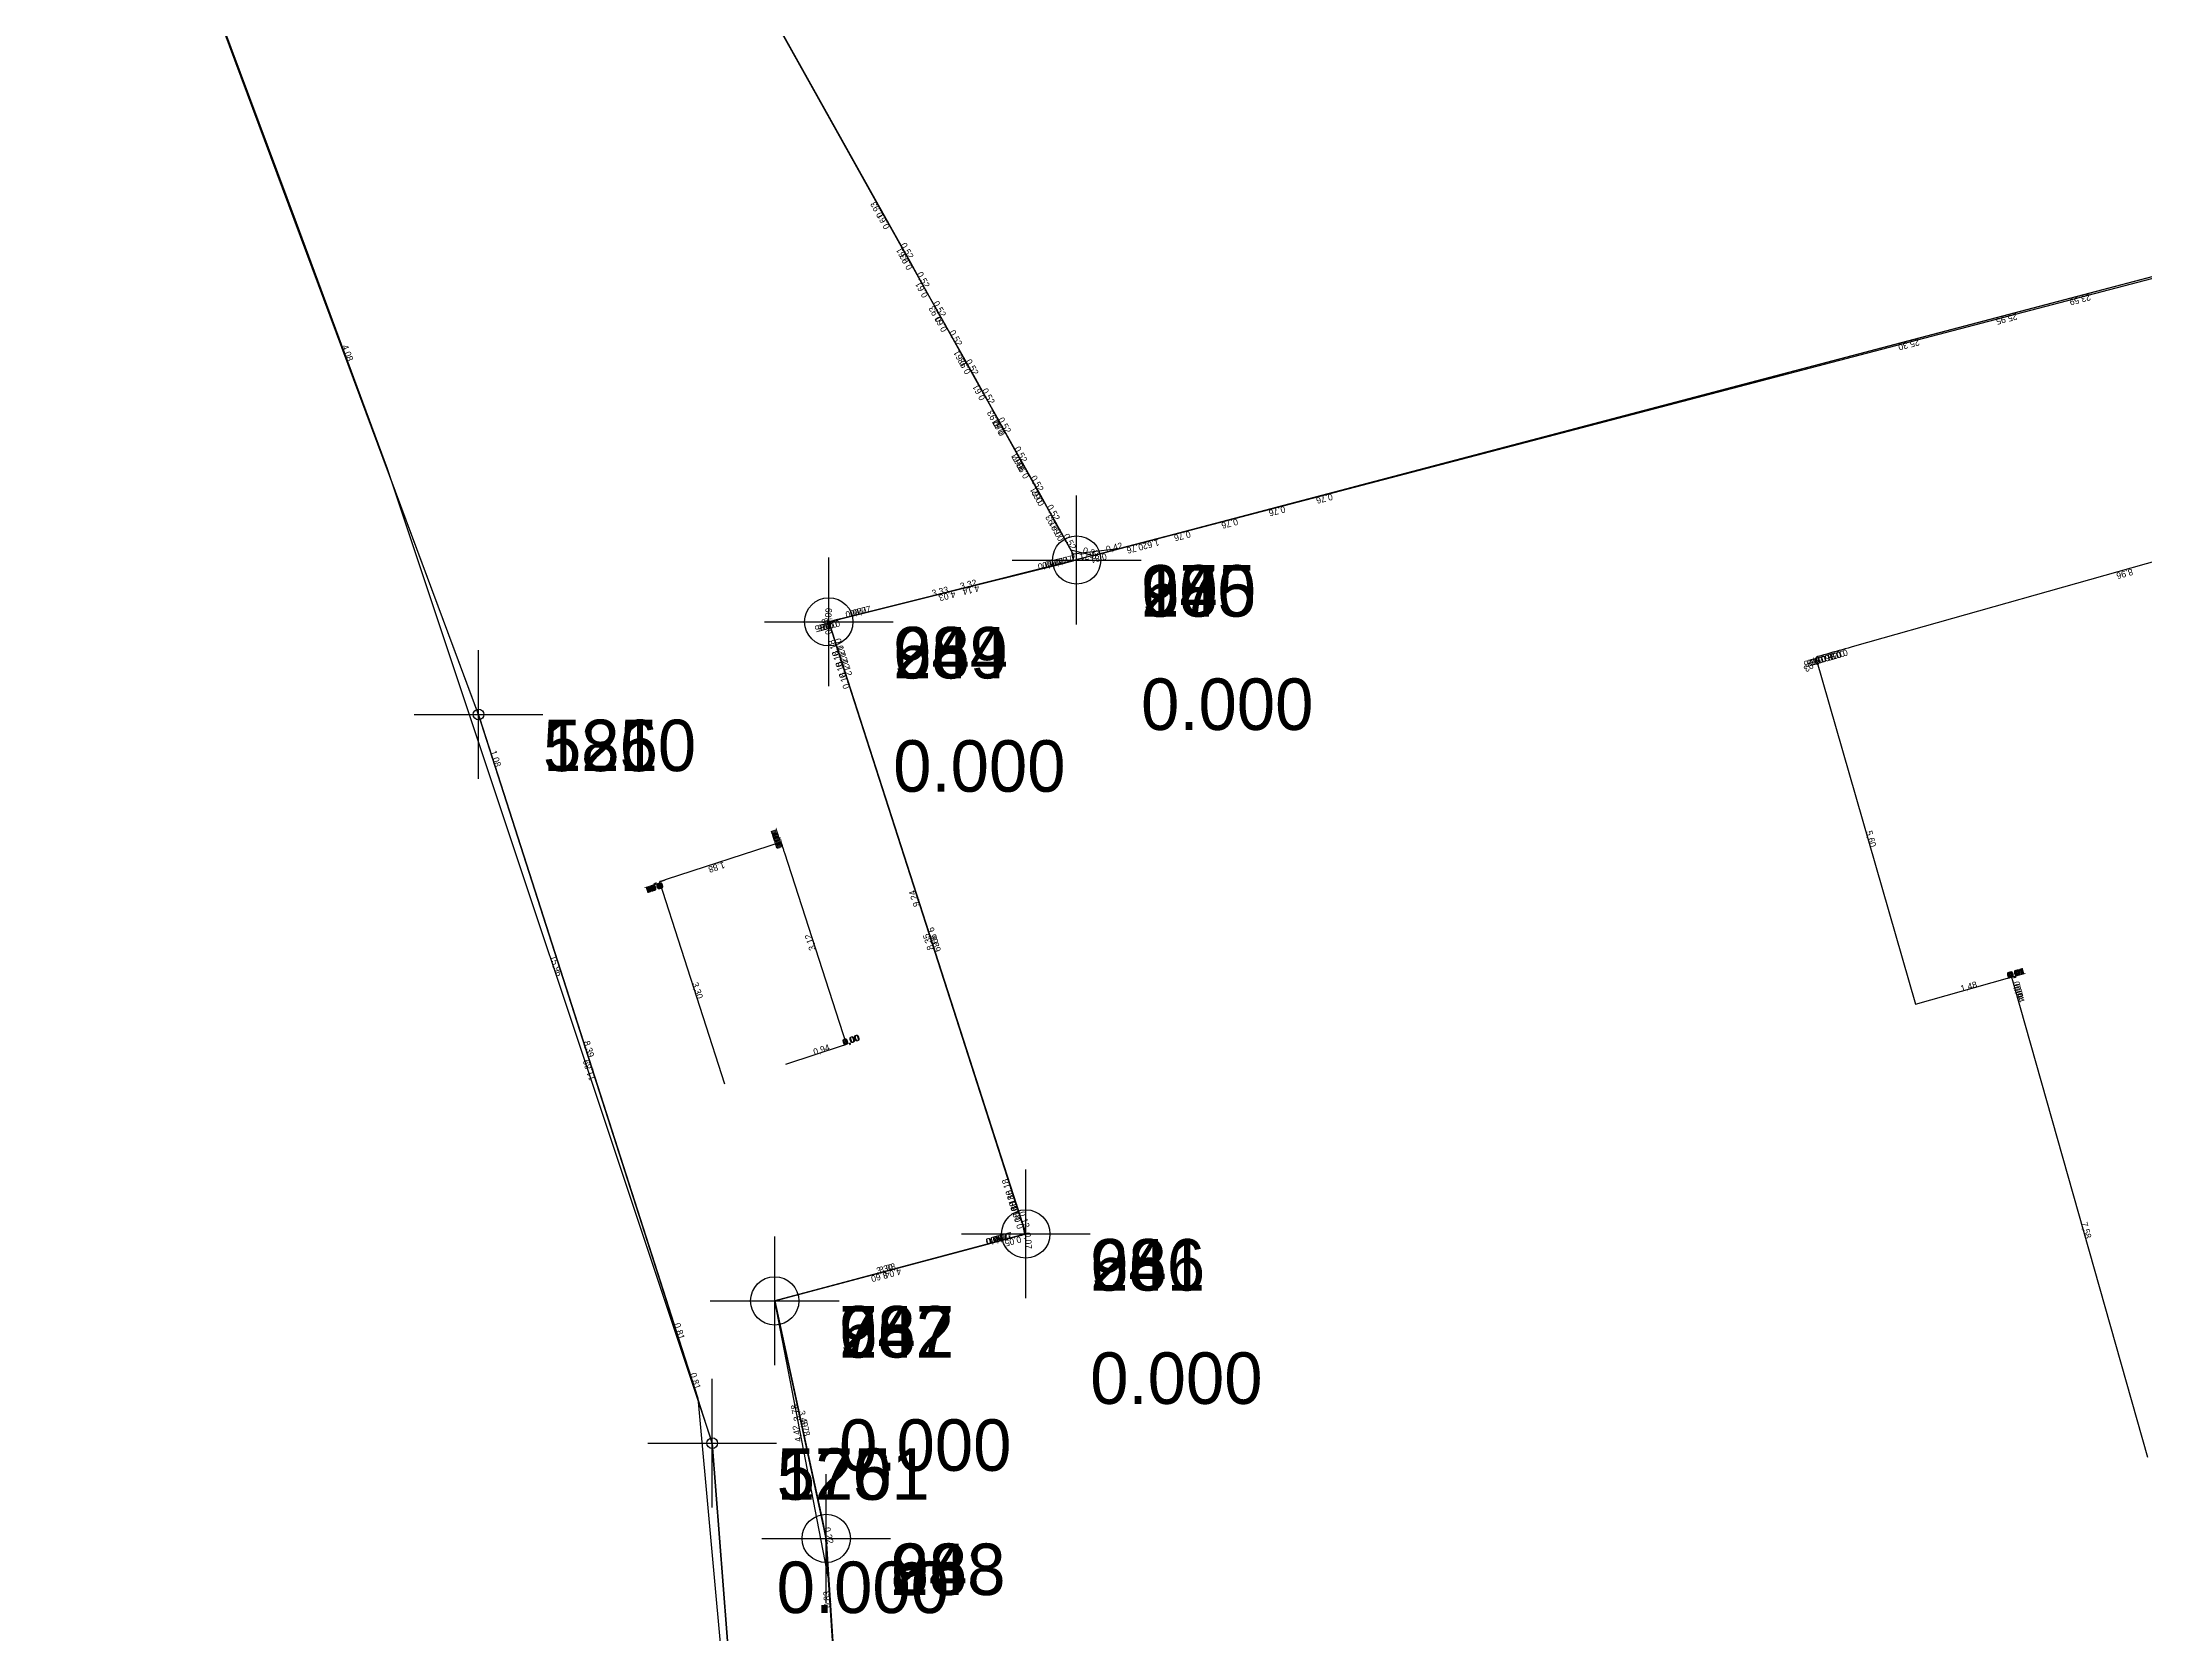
# Model space of a CAD drawing. Header units: metres. Extents: x 581016 to 32581287, y 5319908 to 5321142.
# Drawn here: x 581097.51 to 581130.19, y 5320215.81 to 5320240.56 of the extents above; entities that cross this region are included whole.
import ezdxf
from ezdxf.enums import TextEntityAlignment as Align

# ---------------------------------------------------------------- set-up
doc = ezdxf.new("R2010")
doc.units = ezdxf.units.M
doc.header["$PDMODE"] = 2
doc.header["$PDSIZE"] = 1
for name, color, linetype in [('EdgeLengths', 7, 'Continuous'), ('Flurstuecksgrenzedxf', 7, 'Continuous'), ('Gebaeudeumrissliniedxf', 7, 'Continuous'), ('Grenzpunktdxf', 7, 'Continuous'), ('Grenzpunktunabgemarktdxf', 7, 'Continuous'), ('PointHeights', 7, 'Continuous'), ('PointNames', 7, 'Continuous'), ('UmringIndustrieUGewerbefldxf', 7, 'Continuous'), ('UmringPStrassenverkehrdxf', 7, 'Continuous'), ('UmringPWohnbauFldxf', 7, 'Continuous'), ('UmringSonstBauwOUeberdachdxf', 7, 'Continuous'), ('UmringspolygonWegdxf', 7, 'Continuous')]:
    doc.layers.add(name, color=color, linetype=linetype)

msp = doc.modelspace()

# ---------------------------------------------------------------- linework, layer by layer
at = {"layer": 'Flurstuecksgrenzedxf', "color": 178}
for points in [[(581036.26, 5320414.23), (581047.576, 5320381.901), (581048.707, 5320378.668), (581055.985, 5320359.867), (581057.734, 5320355.211), (581101.456, 5320237.753), (581102.873, 5320233.931), (581107.92, 5320218.79), (581108.76, 5320207.81), (581109.391, 5320204.219), (581109.454, 5320203.86), (581119.465, 5320169.647)], [(581036.26, 5320414.23), (581047.576, 5320381.901), (581048.707, 5320378.668), (581055.985, 5320359.867), (581057.734, 5320355.211), (581101.456, 5320237.753), (581102.873, 5320233.931), (581107.92, 5320218.79), (581108.76, 5320207.81), (581109.391, 5320204.219), (581109.454, 5320203.86), (581119.465, 5320169.647)], [(581119.943, 5320168.031), (581109.47, 5320203.77), (581108.76, 5320207.81), (581107.92, 5320218.79), (581104.29, 5320230.11), (581056.381, 5320358.839), (581055.855, 5320360.202), (581049.25, 5320377.19), (581048.622, 5320378.911), (581037.137, 5320411.725)], [(581119.943, 5320168.031), (581109.47, 5320203.77), (581108.76, 5320207.81), (581107.92, 5320218.79), (581104.29, 5320230.11), (581056.381, 5320358.839), (581055.855, 5320360.202), (581049.25, 5320377.19), (581048.622, 5320378.911), (581037.137, 5320411.725)], [(581097.835, 5320260.682), (581110.713, 5320237.64), (581110.966, 5320237.188), (581111.218, 5320236.736), (581111.471, 5320236.284), (581111.723, 5320235.832), (581111.976, 5320235.38), (581112.228, 5320234.929), (581112.481, 5320234.477), (581112.733, 5320234.025), (581112.986, 5320233.573), (581113.238, 5320233.121), (581113.491, 5320232.669), (581113.845, 5320232.58), (581114.255, 5320232.688), (581253.524, 5320269.152)], [(581097.835, 5320260.682), (581110.713, 5320237.64), (581110.966, 5320237.188), (581111.218, 5320236.736), (581111.471, 5320236.284), (581111.723, 5320235.832), (581111.976, 5320235.38), (581112.228, 5320234.929), (581112.481, 5320234.477), (581112.733, 5320234.025), (581112.986, 5320233.573), (581113.238, 5320233.121), (581113.491, 5320232.669), (581113.845, 5320232.58), (581114.255, 5320232.688), (581253.524, 5320269.152)], [(581110.28, 5320208.17), (581109.69, 5320217.31), (581108.89, 5320221), (581112.079, 5320221.85), (581112.149, 5320221.869), (581112.218, 5320221.887), (581112.287, 5320221.906), (581112.357, 5320221.924), (581112.426, 5320221.943), (581112.495, 5320221.961), (581112.565, 5320221.98), (581112.634, 5320221.998), (581112.703, 5320222.017), (581112.773, 5320222.035), (581112.749, 5320222.167), (581112.695, 5320222.336), (581112.64, 5320222.505), (581110.084, 5320230.451), (581110.029, 5320230.62), (581109.975, 5320230.789), (581109.92, 5320230.958), (581109.866, 5320231.127), (581109.812, 5320231.296), (581109.757, 5320231.465), (581109.764, 5320231.559), (581109.833, 5320231.576), (581109.901, 5320231.593), (581109.97, 5320231.61), (581110.038, 5320231.627), (581110.106, 5320231.644), (581110.175, 5320231.661), (581113.392, 5320232.463), (581113.46, 5320232.48), (581113.529, 5320232.497), (581113.506, 5320232.643), (581113.209, 5320233.174), (581112.912, 5320233.706), (581112.615, 5320234.238), (581112.317, 5320234.769), (581112.02, 5320235.301), (581111.723, 5320235.832), (581111.426, 5320236.364), (581111.129, 5320236.895), (581110.832, 5320237.427), (581110.535, 5320237.958), (581099.841, 5320257.094)], [(581110.28, 5320208.17), (581109.69, 5320217.31), (581108.89, 5320221), (581112.079, 5320221.85), (581112.149, 5320221.869), (581112.218, 5320221.887), (581112.287, 5320221.906), (581112.357, 5320221.924), (581112.426, 5320221.943), (581112.495, 5320221.961), (581112.565, 5320221.98), (581112.634, 5320221.998), (581112.703, 5320222.017), (581112.773, 5320222.035), (581112.749, 5320222.167), (581112.695, 5320222.336), (581112.64, 5320222.505), (581110.084, 5320230.451), (581110.029, 5320230.62), (581109.975, 5320230.789), (581109.92, 5320230.958), (581109.866, 5320231.127), (581109.812, 5320231.296), (581109.757, 5320231.465), (581109.764, 5320231.559), (581109.833, 5320231.576), (581109.901, 5320231.593), (581109.97, 5320231.61), (581110.038, 5320231.627), (581110.106, 5320231.644), (581110.175, 5320231.661), (581113.392, 5320232.463), (581113.46, 5320232.48), (581113.529, 5320232.497), (581113.506, 5320232.643), (581113.209, 5320233.174), (581112.912, 5320233.706), (581112.615, 5320234.238), (581112.317, 5320234.769), (581112.02, 5320235.301), (581111.723, 5320235.832), (581111.426, 5320236.364), (581111.129, 5320236.895), (581110.832, 5320237.427), (581110.535, 5320237.958), (581099.841, 5320257.094)], [(581138.887, 5320239.177), (581114.424, 5320232.732), (581113.64, 5320232.526), (581109.73, 5320231.55), (581112.79, 5320222.04), (581108.89, 5320221), (581109.69, 5320217.31), (581110.27, 5320208.332), (581110.287, 5320208.128), (581110.91, 5320204.39), (581113.92, 5320194.14), (581125.62, 5320209.451), (581125.708, 5320209.566), (581125.796, 5320209.681), (581125.883, 5320209.797), (581125.971, 5320209.912), (581126.059, 5320210.027), (581126.183, 5320210.102), (581126.337, 5320210.143), (581126.491, 5320210.184), (581126.645, 5320210.225), (581126.799, 5320210.266), (581147.411, 5320215.735)], [(581138.887, 5320239.177), (581114.424, 5320232.732), (581113.64, 5320232.526), (581109.73, 5320231.55), (581112.79, 5320222.04), (581108.89, 5320221), (581109.69, 5320217.31), (581110.27, 5320208.332), (581110.287, 5320208.128), (581110.91, 5320204.39), (581113.92, 5320194.14), (581125.62, 5320209.451), (581125.708, 5320209.566), (581125.796, 5320209.681), (581125.883, 5320209.797), (581125.971, 5320209.912), (581126.059, 5320210.027), (581126.183, 5320210.102), (581126.337, 5320210.143), (581126.491, 5320210.184), (581126.645, 5320210.225), (581126.799, 5320210.266), (581147.411, 5320215.735)]]:
    msp.add_lwpolyline(points, dxfattribs=at)
at = {"layer": 'Gebaeudeumrissliniedxf', "color": 178}
msp.add_lwpolyline([(581134.281, 5320233.607), (581125.659, 5320231.169), (581125.611, 5320231.156), (581125.564, 5320231.142), (581125.517, 5320231.129), (581125.469, 5320231.116), (581125.422, 5320231.102), (581125.374, 5320231.089), (581125.327, 5320231.076), (581125.28, 5320231.062), (581125.232, 5320231.049), (581125.185, 5320231.035), (581125.138, 5320231.022), (581125.09, 5320231.009), (581125.063, 5320230.99), (581126.61, 5320225.61), (581128.038, 5320226.012), (581128.045, 5320226.015), (581128.052, 5320226.017), (581128.06, 5320226.019), (581128.067, 5320226.021), (581128.074, 5320226.023), (581128.081, 5320226.025), (581128.089, 5320226.027), (581128.096, 5320226.029), (581128.105, 5320226.013), (581128.115, 5320225.977), (581128.125, 5320225.94), (581128.136, 5320225.904), (581128.146, 5320225.868), (581130.21, 5320218.57)], dxfattribs=at)
msp.add_lwpolyline([(581134.281, 5320233.607), (581125.659, 5320231.169), (581125.611, 5320231.156), (581125.564, 5320231.142), (581125.517, 5320231.129), (581125.469, 5320231.116), (581125.422, 5320231.102), (581125.374, 5320231.089), (581125.327, 5320231.076), (581125.28, 5320231.062), (581125.232, 5320231.049), (581125.185, 5320231.035), (581125.138, 5320231.022), (581125.09, 5320231.009), (581125.063, 5320230.99), (581126.61, 5320225.61), (581128.038, 5320226.012), (581128.045, 5320226.015), (581128.052, 5320226.017), (581128.06, 5320226.019), (581128.067, 5320226.021), (581128.074, 5320226.023), (581128.081, 5320226.025), (581128.089, 5320226.027), (581128.096, 5320226.029), (581128.105, 5320226.013), (581128.115, 5320225.977), (581128.125, 5320225.94), (581128.136, 5320225.904), (581128.146, 5320225.868), (581130.21, 5320218.57)], dxfattribs=at)
at = {"layer": 'Grenzpunktdxf', "color": 178}
for centre in [(581113.58, 5320232.51), (581113.58, 5320232.51), (581113.58, 5320232.51), (581113.58, 5320232.51), (581109.73, 5320231.55), (581109.73, 5320231.55), (581109.73, 5320231.55), (581109.73, 5320231.55), (581112.79, 5320222.04), (581112.79, 5320222.04), (581112.79, 5320222.04), (581112.79, 5320222.04), (581108.89, 5320221), (581108.89, 5320221), (581108.89, 5320221), (581108.89, 5320221), (581109.69, 5320217.31), (581109.69, 5320217.31), (581109.69, 5320217.31), (581109.69, 5320217.31)]:
    msp.add_circle(centre, 0.375, dxfattribs=at)
at = {"layer": 'Grenzpunktdxf', "linetype": 'Continuous'}
for p in [(581113.58, 5320232.51), (581113.58, 5320232.51), (581113.58, 5320232.51), (581113.58, 5320232.51), (581109.73, 5320231.55), (581109.73, 5320231.55), (581109.73, 5320231.55), (581109.73, 5320231.55), (581112.79, 5320222.04), (581112.79, 5320222.04), (581112.79, 5320222.04), (581112.79, 5320222.04), (581108.89, 5320221), (581108.89, 5320221), (581108.89, 5320221), (581108.89, 5320221), (581109.69, 5320217.31), (581109.69, 5320217.31), (581109.69, 5320217.31), (581109.69, 5320217.31)]:
    msp.add_point(p, dxfattribs=at)
at = {"layer": 'Grenzpunktunabgemarktdxf', "color": 178}
for centre in [(581104.29, 5320230.11), (581104.29, 5320230.11), (581107.92, 5320218.79), (581107.92, 5320218.79)]:
    msp.add_circle(centre, 0.0833, dxfattribs=at)
at = {"layer": 'Grenzpunktunabgemarktdxf', "linetype": 'Continuous'}
for p in [(581104.29, 5320230.11), (581104.29, 5320230.11), (581104.29, 5320230.11), (581104.29, 5320230.11), (581107.92, 5320218.79), (581107.92, 5320218.79), (581107.92, 5320218.79), (581107.92, 5320218.79)]:
    msp.add_point(p, dxfattribs=at)
at = {"layer": 'UmringIndustrieUGewerbefldxf', "color": 178}
msp.add_lwpolyline([(581140.72, 5320239.66), (581117.91, 5320233.651), (581117.175, 5320233.457), (581116.439, 5320233.263), (581115.703, 5320233.069), (581114.967, 5320232.875), (581114.231, 5320232.682), (581113.528, 5320232.603), (581113.075, 5320233.414), (581112.622, 5320234.224), (581112.169, 5320235.035), (581111.716, 5320235.846), (581111.263, 5320236.656), (581110.81, 5320237.467), (581110.357, 5320238.277), (581100.843, 5320255.3)], dxfattribs=at)
msp.add_lwpolyline([(581140.72, 5320239.66), (581117.91, 5320233.651), (581117.175, 5320233.457), (581116.439, 5320233.263), (581115.703, 5320233.069), (581114.967, 5320232.875), (581114.231, 5320232.682), (581113.528, 5320232.603), (581113.075, 5320233.414), (581112.622, 5320234.224), (581112.169, 5320235.035), (581111.716, 5320235.846), (581111.263, 5320236.656), (581110.81, 5320237.467), (581110.357, 5320238.277), (581100.843, 5320255.3)], dxfattribs=at)
at = {"layer": 'UmringPStrassenverkehrdxf', "color": 178}
msp.add_lwpolyline([(581119.943, 5320168.031), (581109.47, 5320203.77), (581108.76, 5320207.81), (581107.92, 5320218.79), (581104.29, 5320230.11), (581056.381, 5320358.839), (581055.855, 5320360.202), (581049.25, 5320377.19), (581048.622, 5320378.911), (581037.137, 5320411.725)], dxfattribs=at)
msp.add_lwpolyline([(581119.943, 5320168.031), (581109.47, 5320203.77), (581108.76, 5320207.81), (581107.92, 5320218.79), (581104.29, 5320230.11), (581056.381, 5320358.839), (581055.855, 5320360.202), (581049.25, 5320377.19), (581048.622, 5320378.911), (581037.137, 5320411.725)], dxfattribs=at)
at = {"layer": 'UmringPWohnbauFldxf', "color": 178}
msp.add_lwpolyline([(581140.72, 5320239.66), (581115.631, 5320233.05), (581114.062, 5320232.637), (581110.045, 5320231.629), (581110, 5320231.617), (581109.956, 5320231.606), (581109.911, 5320231.595), (581109.867, 5320231.584), (581109.822, 5320231.573), (581109.778, 5320231.562), (581109.733, 5320231.551), (581109.763, 5320231.449), (581109.798, 5320231.339), (581109.833, 5320231.229), (581109.869, 5320231.119), (581109.904, 5320231.009), (581109.939, 5320230.899), (581112.662, 5320222.437), (581112.698, 5320222.327), (581112.733, 5320222.218), (581112.768, 5320222.108), (581112.773, 5320222.035), (581112.728, 5320222.023), (581112.683, 5320222.011), (581112.637, 5320221.999), (581112.592, 5320221.987), (581112.547, 5320221.975), (581112.502, 5320221.963), (581112.457, 5320221.951), (581112.412, 5320221.939), (581112.367, 5320221.927), (581108.89, 5320221), (581109.63, 5320217.589), (581109.676, 5320217.376), (581110.28, 5320208.17)], dxfattribs=at)
msp.add_lwpolyline([(581140.72, 5320239.66), (581115.631, 5320233.05), (581114.062, 5320232.637), (581110.045, 5320231.629), (581110, 5320231.617), (581109.956, 5320231.606), (581109.911, 5320231.595), (581109.867, 5320231.584), (581109.822, 5320231.573), (581109.778, 5320231.562), (581109.733, 5320231.551), (581109.763, 5320231.449), (581109.798, 5320231.339), (581109.833, 5320231.229), (581109.869, 5320231.119), (581109.904, 5320231.009), (581109.939, 5320230.899), (581112.662, 5320222.437), (581112.698, 5320222.327), (581112.733, 5320222.218), (581112.768, 5320222.108), (581112.773, 5320222.035), (581112.728, 5320222.023), (581112.683, 5320222.011), (581112.637, 5320221.999), (581112.592, 5320221.987), (581112.547, 5320221.975), (581112.502, 5320221.963), (581112.457, 5320221.951), (581112.412, 5320221.939), (581112.367, 5320221.927), (581108.89, 5320221), (581109.63, 5320217.589), (581109.676, 5320217.376), (581110.28, 5320208.17)], dxfattribs=at)
at = {"layer": 'UmringSonstBauwOUeberdachdxf', "color": 178}
msp.add_lwpolyline([(581109.061, 5320224.68), (581109.956, 5320224.972), (581109.96, 5320224.974), (581109.964, 5320224.975), (581109.968, 5320224.976), (581109.972, 5320224.977), (581109.976, 5320224.979), (581109.98, 5320224.98), (581109.984, 5320224.981), (581109.987, 5320224.983), (581109.991, 5320224.984), (581109.995, 5320224.985), (581109.999, 5320224.987), (581110.003, 5320224.988), (581110.007, 5320224.989), (581109.047, 5320227.955), (581109.043, 5320227.968), (581109.038, 5320227.981), (581109.034, 5320227.994), (581109.03, 5320228.007), (581109.026, 5320228.02), (581109.021, 5320228.033), (581109.017, 5320228.047), (581109.013, 5320228.06), (581109.009, 5320228.073), (581109.004, 5320228.086), (581109, 5320228.099), (581108.996, 5320228.112), (581108.992, 5320228.125), (581107.203, 5320227.544), (581107.195, 5320227.541), (581107.187, 5320227.539), (581107.179, 5320227.536), (581107.171, 5320227.533), (581107.164, 5320227.531), (581107.156, 5320227.528), (581107.148, 5320227.526), (581107.14, 5320227.523), (581107.132, 5320227.52), (581107.124, 5320227.518), (581107.116, 5320227.515), (581107.108, 5320227.513), (581107.1, 5320227.51), (581108.11, 5320224.37)], dxfattribs=at)
msp.add_lwpolyline([(581109.061, 5320224.68), (581109.956, 5320224.972), (581109.96, 5320224.974), (581109.964, 5320224.975), (581109.968, 5320224.976), (581109.972, 5320224.977), (581109.976, 5320224.979), (581109.98, 5320224.98), (581109.984, 5320224.981), (581109.987, 5320224.983), (581109.991, 5320224.984), (581109.995, 5320224.985), (581109.999, 5320224.987), (581110.003, 5320224.988), (581110.007, 5320224.989), (581109.047, 5320227.955), (581109.043, 5320227.968), (581109.038, 5320227.981), (581109.034, 5320227.994), (581109.03, 5320228.007), (581109.026, 5320228.02), (581109.021, 5320228.033), (581109.017, 5320228.047), (581109.013, 5320228.06), (581109.009, 5320228.073), (581109.004, 5320228.086), (581109, 5320228.099), (581108.996, 5320228.112), (581108.992, 5320228.125), (581107.203, 5320227.544), (581107.195, 5320227.541), (581107.187, 5320227.539), (581107.179, 5320227.536), (581107.171, 5320227.533), (581107.164, 5320227.531), (581107.156, 5320227.528), (581107.148, 5320227.526), (581107.14, 5320227.523), (581107.132, 5320227.52), (581107.124, 5320227.518), (581107.116, 5320227.515), (581107.108, 5320227.513), (581107.1, 5320227.51), (581108.11, 5320224.37)], dxfattribs=at)
at = {"layer": 'UmringspolygonWegdxf', "color": 178}
for points in [[(581037.301, 5320411.256), (581048.99, 5320377.86), (581056.31, 5320359.03), (581104.306, 5320230.06), (581104.637, 5320229.028), (581107.2, 5320221.035), (581107.448, 5320220.262), (581107.696, 5320219.488), (581108.76, 5320207.81), (581109.47, 5320203.77), (581119.93, 5320168.06)], [(581037.301, 5320411.256), (581048.99, 5320377.86), (581056.31, 5320359.03), (581104.306, 5320230.06), (581104.637, 5320229.028), (581107.2, 5320221.035), (581107.448, 5320220.262), (581107.696, 5320219.488), (581108.76, 5320207.81), (581109.47, 5320203.77), (581119.93, 5320168.06)], [(581110.216, 5320209.165), (581109.786, 5320215.827), (581109.732, 5320216.66), (581108.89, 5320221), (581112.159, 5320221.872), (581112.23, 5320221.891), (581112.301, 5320221.91), (581112.372, 5320221.929), (581112.443, 5320221.948), (581112.514, 5320221.967), (581112.585, 5320221.985), (581112.657, 5320222.004), (581112.728, 5320222.023), (581112.783, 5320222.061), (581112.727, 5320222.234), (581112.672, 5320222.408), (581112.616, 5320222.581), (581112.56, 5320222.754), (581109.73, 5320231.55), (581112.957, 5320232.355), (581113.027, 5320232.372), (581113.097, 5320232.39), (581113.168, 5320232.407), (581113.238, 5320232.425), (581113.308, 5320232.442), (581113.378, 5320232.46), (581113.448, 5320232.477), (581113.518, 5320232.495), (581113.543, 5320232.576), (581113.238, 5320233.121), (581112.934, 5320233.666), (581112.629, 5320234.211), (581112.325, 5320234.756), (581096.87, 5320262.41)], [(581110.216, 5320209.165), (581109.786, 5320215.827), (581109.732, 5320216.66), (581108.89, 5320221), (581112.159, 5320221.872), (581112.23, 5320221.891), (581112.301, 5320221.91), (581112.372, 5320221.929), (581112.443, 5320221.948), (581112.514, 5320221.967), (581112.585, 5320221.985), (581112.657, 5320222.004), (581112.728, 5320222.023), (581112.783, 5320222.061), (581112.727, 5320222.234), (581112.672, 5320222.408), (581112.616, 5320222.581), (581112.56, 5320222.754), (581109.73, 5320231.55), (581112.957, 5320232.355), (581113.027, 5320232.372), (581113.097, 5320232.39), (581113.168, 5320232.407), (581113.238, 5320232.425), (581113.308, 5320232.442), (581113.378, 5320232.46), (581113.448, 5320232.477), (581113.518, 5320232.495), (581113.543, 5320232.576), (581113.238, 5320233.121), (581112.934, 5320233.666), (581112.629, 5320234.211), (581112.325, 5320234.756), (581096.87, 5320262.41)]]:
    msp.add_lwpolyline(points, dxfattribs=at)

# ---------------------------------------------------------------- texts
at = {"layer": 'EdgeLengths', "linetype": 'Continuous'}
for s, rotation, p in [('0,93', 119.1992, (581110.583, 5320237.862)), ('0,93', 119.1992, (581110.583, 5320237.862)), ('0,61', 119.1992, (581110.684, 5320237.683)), ('0,61', 119.1992, (581110.684, 5320237.683)), ('0,52', -60.8008, (581110.84, 5320237.404)), ('0,52', -60.8008, (581110.84, 5320237.404)), ('0,61', 119.1992, (581110.981, 5320237.151)), ('0,61', 119.1992, (581110.981, 5320237.151)), ('0,93', 119.1992, (581111.036, 5320237.051)), ('0,93', 119.1992, (581111.036, 5320237.051)), ('0,61', 119.1992, (581111.278, 5320236.62)), ('0,61', 119.1992, (581111.278, 5320236.62)), ('0,52', -60.8008, (581111.092, 5320236.952)), ('0,52', -60.8008, (581111.092, 5320236.952)), ('0,93', 119.1992, (581111.489, 5320236.241)), ('0,93', 119.1992, (581111.489, 5320236.241)), ('0,52', -60.8008, (581111.345, 5320236.5)), ('0,52', -60.8008, (581111.345, 5320236.5)), ('23,59', -165.2409, (581129.315, 5320236.645)), ('23,59', -165.2409, (581129.315, 5320236.645)), ('0,61', 119.1992, (581111.575, 5320236.088)), ('0,61', 119.1992, (581111.575, 5320236.088)), ('0,52', -60.8008, (581111.597, 5320236.048)), ('0,52', -60.8008, (581111.597, 5320236.048)), ('25,95', -165.2409, (581128.175, 5320236.345)), ('25,95', -165.2409, (581128.175, 5320236.345)), ('4,08', -69.656, (581102.165, 5320235.832)), ('4,08', -69.656, (581102.165, 5320235.832)), ('0,61', 119.1992, (581111.872, 5320235.556)), ('0,61', 119.1992, (581111.872, 5320235.556)), ('25,30', -165.2409, (581126.655, 5320235.945)), ('25,30', -165.2409, (581126.655, 5320235.945)), ('0,93', 119.1992, (581111.942, 5320235.43)), ('0,93', 119.1992, (581111.942, 5320235.43)), ('0,52', -60.8008, (581111.85, 5320235.596)), ('0,52', -60.8008, (581111.85, 5320235.596)), ('0,61', 119.1992, (581112.169, 5320235.025)), ('0,61', 119.1992, (581112.169, 5320235.025)), ('0,52', -60.8008, (581112.102, 5320235.144)), ('0,52', -60.8008, (581112.102, 5320235.144)), ('0,93', 119.1992, (581112.395, 5320234.62)), ('0,93', 119.1992, (581112.395, 5320234.62)), ('0,61', 119.1992, (581112.466, 5320234.493)), ('0,61', 119.1992, (581112.466, 5320234.493)), ('0,62', 119.1992, (581112.477, 5320234.473)), ('0,62', 119.1992, (581112.477, 5320234.473)), ('0,52', -60.8008, (581112.355, 5320234.693)), ('0,52', -60.8008, (581112.355, 5320234.693)), ('0,61', 119.1992, (581112.763, 5320233.962)), ('0,61', 119.1992, (581112.763, 5320233.962)), ('0,62', 119.1992, (581112.782, 5320233.929)), ('0,62', 119.1992, (581112.782, 5320233.929)), ('0,52', -60.8008, (581112.607, 5320234.241)), ('0,52', -60.8008, (581112.607, 5320234.241)), ('0,93', 119.1992, (581112.848, 5320233.809)), ('0,93', 119.1992, (581112.848, 5320233.809)), ('0,52', -60.8008, (581112.86, 5320233.789)), ('0,52', -60.8008, (581112.86, 5320233.789)), ('0,61', 119.1992, (581113.06, 5320233.43)), ('0,61', 119.1992, (581113.06, 5320233.43)), ('0,62', 119.1992, (581113.086, 5320233.384)), ('0,62', 119.1992, (581113.086, 5320233.384)), ('0,76', -165.2409, (581117.542, 5320233.544)), ('0,76', -165.2409, (581117.542, 5320233.544)), ('0,93', 119.1992, (581113.302, 5320232.998)), ('0,93', 119.1992, (581113.302, 5320232.998)), ('0,52', -60.8008, (581113.112, 5320233.337)), ('0,52', -60.8008, (581113.112, 5320233.337)), ('0,76', -165.2409, (581116.071, 5320233.156)), ('0,76', -165.2409, (581116.071, 5320233.156)), ('0,76', -165.2409, (581116.807, 5320233.35)), ('0,76', -165.2409, (581116.807, 5320233.35)), ('0,61', 119.1992, (581113.357, 5320232.899)), ('0,61', 119.1992, (581113.357, 5320232.899)), ('0,62', 119.1992, (581113.391, 5320232.839)), ('0,62', 119.1992, (581113.391, 5320232.839)), ('0,52', -60.8008, (581113.365, 5320232.885)), ('0,52', -60.8008, (581113.365, 5320232.885)), ('1,62', -165.2409, (581114.847, 5320232.834)), ('1,62', -165.2409, (581114.847, 5320232.834)), ('0,76', -165.2409, (581115.335, 5320232.962)), ('0,76', -165.2409, (581115.335, 5320232.962)), ('0,07', 14.0012, (581112.992, 5320232.353)), ('0,07', 14.0012, (581112.992, 5320232.353)), ('0,07', 14.0012, (581113.062, 5320232.371)), ('0,07', 14.0012, (581113.062, 5320232.371)), ('0,07', 14.0012, (581113.133, 5320232.388)), ('0,07', 14.0012, (581113.133, 5320232.388)), ('0,07', 14.0012, (581113.203, 5320232.406)), ('0,07', 14.0012, (581113.203, 5320232.406)), ('0,07', 14.0012, (581113.273, 5320232.423)), ('0,07', 14.0012, (581113.273, 5320232.423)), ('0,07', 14.0012, (581113.343, 5320232.441)), ('0,07', 14.0012, (581113.343, 5320232.441)), ('0,15', 98.9457, (581113.517, 5320232.56)), ('0,15', 98.9457, (581113.517, 5320232.56)), ('0,07', 14.0012, (581113.413, 5320232.458)), ('0,07', 14.0012, (581113.413, 5320232.458)), ('0,07', 14.0012, (581113.426, 5320232.462)), ('0,07', 14.0012, (581113.426, 5320232.462)), ('0,09', 73.3487, (581113.531, 5320232.526)), ('0,09', 73.3487, (581113.531, 5320232.526)), ('0,07', 14.0012, (581113.483, 5320232.476)), ('0,07', 14.0012, (581113.483, 5320232.476)), ('0,07', 14.0012, (581113.494, 5320232.479)), ('0,07', 14.0012, (581113.494, 5320232.479)), ('0,71', -173.6254, (581113.88, 5320232.632)), ('0,71', -173.6254, (581113.88, 5320232.632)), ('0,37', -14.1781, (581113.668, 5320232.615)), ('0,37', -14.1781, (581113.668, 5320232.615)), ('0,81', -165.2409, (581114.032, 5320232.619)), ('0,81', -165.2409, (581114.032, 5320232.619)), ('0,42', 14.7591, (581114.05, 5320232.624)), ('0,42', 14.7591, (581114.05, 5320232.624)), ('0,76', -165.2409, (581114.599, 5320232.769)), ('0,76', -165.2409, (581114.599, 5320232.769)), ('3,32', 14.0012, (581111.783, 5320232.052)), ('3,32', 14.0012, (581111.783, 5320232.052)), ('8,96', -164.2109, (581129.97, 5320232.378)), ('8,96', -164.2109, (581129.97, 5320232.378)), ('3,33', 14.0012, (581111.344, 5320231.942)), ('3,33', 14.0012, (581111.344, 5320231.942)), ('4,03', -165.987, (581111.685, 5320232.028)), ('4,03', -165.987, (581111.685, 5320232.028)), ('4,14', -165.9075, (581112.054, 5320232.123)), ('4,14', -165.9075, (581112.054, 5320232.123)), ('0,05', -165.9988, (581109.756, 5320231.546)), ('0,05', -165.9988, (581109.756, 5320231.546)), ('0,05', -165.9988, (581109.8, 5320231.557)), ('0,05', -165.9988, (581109.8, 5320231.557)), ('0,05', -165.9988, (581109.845, 5320231.569)), ('0,05', -165.9988, (581109.845, 5320231.569)), ('0,18', 107.8364, (581109.784, 5320231.371)), ('0,18', 107.8364, (581109.784, 5320231.371)), ('0,05', -165.9988, (581109.889, 5320231.58)), ('0,05', -165.9988, (581109.889, 5320231.58)), ('0,09', 85.685, (581109.761, 5320231.502)), ('0,09', 85.685, (581109.761, 5320231.502)), ('0,05', -165.9988, (581109.934, 5320231.591)), ('0,05', -165.9988, (581109.934, 5320231.591)), ('0,05', -165.9988, (581109.978, 5320231.602)), ('0,05', -165.9988, (581109.978, 5320231.602)), ('0,05', -165.9988, (581110.023, 5320231.613)), ('0,05', -165.9988, (581110.023, 5320231.613)), ('0,07', 14.0012, (581109.798, 5320231.557)), ('0,07', 14.0012, (581109.798, 5320231.557)), ('0,07', 14.0012, (581109.867, 5320231.574)), ('0,07', 14.0012, (581109.867, 5320231.574)), ('0,07', 14.0012, (581109.935, 5320231.591)), ('0,07', 14.0012, (581109.935, 5320231.591)), ('0,07', 14.0012, (581110.004, 5320231.608)), ('0,07', 14.0012, (581110.004, 5320231.608)), ('0,07', 14.0012, (581110.072, 5320231.625)), ('0,07', 14.0012, (581110.072, 5320231.625)), ('0,07', 14.0012, (581110.141, 5320231.642)), ('0,07', 14.0012, (581110.141, 5320231.642)), ('0,18', 107.8364, (581109.839, 5320231.202)), ('0,18', 107.8364, (581109.839, 5320231.202)), ('0,18', 107.8364, (581109.893, 5320231.033)), ('0,18', 107.8364, (581109.893, 5320231.033)), ('0,11', -74.0592, (581109.748, 5320231.49)), ('0,11', -74.0592, (581109.748, 5320231.49)), ('0,12', -72.1636, (581109.78, 5320231.384)), ('0,12', -72.1636, (581109.78, 5320231.384)), ('0,12', -72.1636, (581109.816, 5320231.274)), ('0,12', -72.1636, (581109.816, 5320231.274)), ('0,12', -72.1636, (581109.851, 5320231.164)), ('0,12', -72.1636, (581109.851, 5320231.164)), ('0,18', 107.8364, (581109.948, 5320230.864)), ('0,18', 107.8364, (581109.948, 5320230.864)), ('0,18', 107.8364, (581110.002, 5320230.695)), ('0,18', 107.8364, (581110.002, 5320230.695)), ('0,12', -72.1636, (581109.886, 5320231.054)), ('0,12', -72.1636, (581109.886, 5320231.054)), ('0,12', -72.1636, (581109.922, 5320230.944)), ('0,12', -72.1636, (581109.922, 5320230.944)), ('0,03', -146.5336, (581125.076, 5320230.989)), ('0,03', -146.5336, (581125.076, 5320230.989)), ('0,05', -164.2109, (581125.114, 5320231.005)), ('0,05', -164.2109, (581125.114, 5320231.005)), ('0,05', -164.2109, (581125.161, 5320231.019)), ('0,05', -164.2109, (581125.161, 5320231.019)), ('0,05', -164.2109, (581125.209, 5320231.032)), ('0,05', -164.2109, (581125.209, 5320231.032)), ('0,05', -164.2109, (581125.256, 5320231.045)), ('0,05', -164.2109, (581125.256, 5320231.045)), ('0,05', -164.2109, (581125.303, 5320231.059)), ('0,05', -164.2109, (581125.303, 5320231.059)), ('0,05', -164.2109, (581125.351, 5320231.072)), ('0,05', -164.2109, (581125.351, 5320231.072)), ('0,05', -164.2109, (581125.398, 5320231.086)), ('0,05', -164.2109, (581125.398, 5320231.086)), ('0,05', -164.2109, (581125.445, 5320231.099)), ('0,05', -164.2109, (581125.445, 5320231.099)), ('0,05', -164.2109, (581125.493, 5320231.112)), ('0,05', -164.2109, (581125.493, 5320231.112)), ('0,05', -164.2109, (581125.54, 5320231.126)), ('0,05', -164.2109, (581125.54, 5320231.126)), ('0,05', -164.2109, (581125.588, 5320231.139)), ('0,05', -164.2109, (581125.588, 5320231.139)), ('0,05', -164.2109, (581125.635, 5320231.153)), ('0,05', -164.2109, (581125.635, 5320231.153)), ('0,18', 107.8364, (581110.056, 5320230.526)), ('0,18', 107.8364, (581110.056, 5320230.526)), ('1,08', -72.2204, (581104.471, 5320229.534)), ('1,08', -72.2204, (581104.471, 5320229.534)), ('0,01', 107.9959, (581108.994, 5320228.109)), ('0,01', 107.9959, (581108.994, 5320228.109)), ('0,01', 107.9959, (581108.998, 5320228.096)), ('0,01', 107.9959, (581108.998, 5320228.096)), ('0,01', 107.9959, (581109.002, 5320228.082)), ('0,01', 107.9959, (581109.002, 5320228.082)), ('0,01', 107.9959, (581109.006, 5320228.069)), ('0,01', 107.9959, (581109.006, 5320228.069)), ('0,01', 107.9959, (581109.011, 5320228.056)), ('0,01', 107.9959, (581109.011, 5320228.056)), ('0,01', 107.9959, (581109.015, 5320228.043)), ('0,01', 107.9959, (581109.015, 5320228.043)), ('0,01', 107.9959, (581109.019, 5320228.03)), ('0,01', 107.9959, (581109.019, 5320228.03)), ('0,01', 107.9959, (581109.023, 5320228.017)), ('0,01', 107.9959, (581109.023, 5320228.017)), ('0,01', 107.9959, (581109.028, 5320228.004)), ('0,01', 107.9959, (581109.028, 5320228.004)), ('5,60', -73.9564, (581125.836, 5320228.29)), ('5,60', -73.9564, (581125.836, 5320228.29)), ('0,01', 107.9959, (581109.032, 5320227.991)), ('0,01', 107.9959, (581109.032, 5320227.991)), ('0,01', 107.9959, (581109.036, 5320227.978)), ('0,01', 107.9959, (581109.036, 5320227.978)), ('0,01', 107.9959, (581109.041, 5320227.964)), ('0,01', 107.9959, (581109.041, 5320227.964)), ('0,01', 107.9959, (581109.045, 5320227.951)), ('0,01', 107.9959, (581109.045, 5320227.951)), ('1,88', -161.9935, (581108.097, 5320227.824)), ('1,88', -161.9935, (581108.097, 5320227.824)), ('0,01', -161.8383, (581107.104, 5320227.501)), ('0,01', -161.8383, (581107.104, 5320227.501)), ('0,01', -161.8383, (581107.112, 5320227.504)), ('0,01', -161.8383, (581107.112, 5320227.504)), ('0,01', -161.8383, (581107.12, 5320227.507)), ('0,01', -161.8383, (581107.12, 5320227.507)), ('0,01', -161.8383, (581107.128, 5320227.509)), ('0,01', -161.8383, (581107.128, 5320227.509)), ('0,01', -161.8383, (581107.136, 5320227.512)), ('0,01', -161.8383, (581107.136, 5320227.512)), ('0,01', -161.8383, (581107.144, 5320227.514)), ('0,01', -161.8383, (581107.144, 5320227.514)), ('0,01', -161.8383, (581107.152, 5320227.517)), ('0,01', -161.8383, (581107.152, 5320227.517)), ('0,01', -161.8383, (581107.16, 5320227.52)), ('0,01', -161.8383, (581107.16, 5320227.52)), ('0,01', -161.8383, (581107.167, 5320227.522)), ('0,01', -161.8383, (581107.167, 5320227.522)), ('0,01', -161.8383, (581107.175, 5320227.525)), ('0,01', -161.8383, (581107.175, 5320227.525)), ('0,01', -161.8383, (581107.183, 5320227.527)), ('0,01', -161.8383, (581107.183, 5320227.527)), ('0,01', -161.8383, (581107.191, 5320227.53)), ('0,01', -161.8383, (581107.191, 5320227.53)), ('0,01', -161.8383, (581107.199, 5320227.532)), ('0,01', -161.8383, (581107.199, 5320227.532)), ('9,24', 107.8364, (581111.145, 5320227.142)), ('9,24', 107.8364, (581111.145, 5320227.142)), ('3,12', 107.9435, (581109.527, 5320226.462)), ('3,12', 107.9435, (581109.527, 5320226.462)), ('8,35', 107.8364, (581111.362, 5320226.468)), ('8,35', 107.8364, (581111.362, 5320226.468)), ('9,99', -72.1636, (581111.26, 5320226.785)), ('9,99', -72.1636, (581111.26, 5320226.785)), ('8,89', -72.1636, (581111.301, 5320226.658)), ('8,89', -72.1636, (581111.301, 5320226.658)), ('15,96', -71.5658, (581105.397, 5320226.351)), ('15,96', -71.5658, (581105.397, 5320226.351)), ('1,48', 15.742, (581127.324, 5320225.801)), ('1,48', 15.742, (581127.324, 5320225.801)), ('0,01', 15.742, (581128.041, 5320226.003)), ('0,01', 15.742, (581128.041, 5320226.003)), ('0,01', 15.742, (581128.049, 5320226.006)), ('0,01', 15.742, (581128.049, 5320226.006)), ('0,01', 15.742, (581128.056, 5320226.008)), ('0,01', 15.742, (581128.056, 5320226.008)), ('0,01', 15.742, (581128.063, 5320226.01)), ('0,01', 15.742, (581128.063, 5320226.01)), ('0,01', 15.742, (581128.071, 5320226.012)), ('0,01', 15.742, (581128.071, 5320226.012)), ('0,01', 15.742, (581128.078, 5320226.014)), ('0,01', 15.742, (581128.078, 5320226.014)), ('0,01', 15.742, (581128.085, 5320226.016)), ('0,01', 15.742, (581128.085, 5320226.016)), ('0,01', 15.742, (581128.092, 5320226.018)), ('0,01', 15.742, (581128.092, 5320226.018)), ('0,02', -60.7346, (581128.1, 5320226.011)), ('0,02', -60.7346, (581128.1, 5320226.011)), ('0,04', -74.2069, (581128.11, 5320225.985)), ('0,04', -74.2069, (581128.11, 5320225.985)), ('0,04', -74.2069, (581128.12, 5320225.949)), ('0,04', -74.2069, (581128.12, 5320225.949)), ('3,30', -72.1772, (581107.605, 5320225.93)), ('3,30', -72.1772, (581107.605, 5320225.93)), ('0,04', -74.2069, (581128.13, 5320225.912)), ('0,04', -74.2069, (581128.13, 5320225.912)), ('0,04', -74.2069, (581128.141, 5320225.876)), ('0,04', -74.2069, (581128.141, 5320225.876)), ('8,39', -72.2204, (581105.918, 5320225.022)), ('8,39', -72.2204, (581105.918, 5320225.022)), ('0,94', 18.0901, (581109.508, 5320224.816)), ('0,94', 18.0901, (581109.508, 5320224.816)), ('0,00', 18.0901, (581109.958, 5320224.963)), ('0,00', 18.0901, (581109.958, 5320224.963)), ('0,00', 18.0901, (581109.962, 5320224.964)), ('0,00', 18.0901, (581109.962, 5320224.964)), ('0,00', 18.0901, (581109.966, 5320224.966)), ('0,00', 18.0901, (581109.966, 5320224.966)), ('0,00', 18.0901, (581109.97, 5320224.967)), ('0,00', 18.0901, (581109.97, 5320224.967)), ('0,00', 18.0901, (581109.974, 5320224.968)), ('0,00', 18.0901, (581109.974, 5320224.968)), ('0,00', 18.0901, (581109.978, 5320224.969)), ('0,00', 18.0901, (581109.978, 5320224.969)), ('0,00', 18.0901, (581109.982, 5320224.971)), ('0,00', 18.0901, (581109.982, 5320224.971)), ('0,00', 18.0901, (581109.986, 5320224.972)), ('0,00', 18.0901, (581109.986, 5320224.972)), ('0,00', 18.0901, (581109.989, 5320224.973)), ('0,00', 18.0901, (581109.989, 5320224.973)), ('0,00', 18.0901, (581109.993, 5320224.975)), ('0,00', 18.0901, (581109.993, 5320224.975)), ('0,00', 18.0901, (581109.997, 5320224.976)), ('0,00', 18.0901, (581109.997, 5320224.976)), ('0,00', 18.0901, (581110.001, 5320224.977)), ('0,00', 18.0901, (581110.001, 5320224.977)), ('0,00', 18.0901, (581110.005, 5320224.978)), ('0,00', 18.0901, (581110.005, 5320224.978)), ('11,89', 107.7796, (581106.105, 5320224.44)), ('11,89', 107.7796, (581106.105, 5320224.44)), ('11,89', 107.7796, (581106.105, 5320224.44)), ('11,89', 107.7796, (581106.105, 5320224.44)), ('0,18', 107.8364, (581112.588, 5320222.658)), ('0,18', 107.8364, (581112.588, 5320222.658)), ('0,18', 107.8364, (581112.644, 5320222.484)), ('0,18', 107.8364, (581112.644, 5320222.484)), ('0,18', 107.8364, (581112.668, 5320222.41)), ('0,18', 107.8364, (581112.668, 5320222.41)), ('0,18', 107.8364, (581112.7, 5320222.311)), ('0,18', 107.8364, (581112.7, 5320222.311)), ('0,18', 107.8364, (581112.722, 5320222.241)), ('0,18', 107.8364, (581112.722, 5320222.241)), ('0,18', 107.8364, (581112.755, 5320222.138)), ('0,18', 107.8364, (581112.755, 5320222.138)), ('0,12', -72.1636, (581112.68, 5320222.372)), ('0,12', -72.1636, (581112.68, 5320222.372)), ('0,07', 14.9314, (581112.183, 5320221.868)), ('0,07', 14.9314, (581112.183, 5320221.868)), ('0,07', 14.9314, (581112.195, 5320221.871)), ('0,07', 14.9314, (581112.195, 5320221.871)), ('0,07', 14.9314, (581112.253, 5320221.887)), ('0,07', 14.9314, (581112.253, 5320221.887)), ('0,07', 14.9314, (581112.266, 5320221.89)), ('0,07', 14.9314, (581112.266, 5320221.89)), ('0,07', 14.9314, (581112.322, 5320221.905)), ('0,07', 14.9314, (581112.322, 5320221.905)), ('0,07', 14.9314, (581112.337, 5320221.909)), ('0,07', 14.9314, (581112.337, 5320221.909)), ('0,07', 14.9314, (581112.391, 5320221.924)), ('0,07', 14.9314, (581112.391, 5320221.924)), ('0,07', 14.9314, (581112.408, 5320221.928)), ('0,07', 14.9314, (581112.408, 5320221.928)), ('0,07', 14.9314, (581112.461, 5320221.942)), ('0,07', 14.9314, (581112.461, 5320221.942)), ('0,07', 14.9314, (581112.479, 5320221.947)), ('0,07', 14.9314, (581112.479, 5320221.947)), ('0,07', 14.9314, (581112.53, 5320221.961)), ('0,07', 14.9314, (581112.53, 5320221.961)), ('0,07', 14.9314, (581112.55, 5320221.966)), ('0,07', 14.9314, (581112.55, 5320221.966)), ('0,07', 14.9314, (581112.599, 5320221.979)), ('0,07', 14.9314, (581112.599, 5320221.979)), ('0,07', 14.9314, (581112.621, 5320221.985)), ('0,07', 14.9314, (581112.621, 5320221.985)), ('0,13', 100.124, (581112.761, 5320222.091)), ('0,13', 100.124, (581112.761, 5320222.091)), ('0,07', 14.9314, (581112.669, 5320221.998)), ('0,07', 14.9314, (581112.669, 5320221.998)), ('0,07', 14.9314, (581112.692, 5320222.004)), ('0,07', 14.9314, (581112.692, 5320222.004)), ('0,07', 34.1913, (581112.755, 5320222.032)), ('0,07', 34.1913, (581112.755, 5320222.032)), ('0,12', -72.1636, (581112.715, 5320222.262)), ('0,12', -72.1636, (581112.715, 5320222.262)), ('0,07', 14.9314, (581112.738, 5320222.016)), ('0,07', 14.9314, (581112.738, 5320222.016)), ('0,12', -72.1636, (581112.751, 5320222.153)), ('0,12', -72.1636, (581112.751, 5320222.153)), ('0,07', -86.4939, (581112.77, 5320222.062)), ('0,07', -86.4939, (581112.77, 5320222.062)), ('7,58', -74.2069, (581129.178, 5320222.209)), ('7,58', -74.2069, (581129.178, 5320222.209)), ('0,07', 14.9314, (581112.114, 5320221.85)), ('0,07', 14.9314, (581112.114, 5320221.85)), ('0,05', -165.0686, (581112.39, 5320221.923)), ('0,05', -165.0686, (581112.39, 5320221.923)), ('0,05', -165.0686, (581112.435, 5320221.935)), ('0,05', -165.0686, (581112.435, 5320221.935)), ('0,05', -165.0686, (581112.48, 5320221.947)), ('0,05', -165.0686, (581112.48, 5320221.947)), ('0,05', -165.0686, (581112.525, 5320221.959)), ('0,05', -165.0686, (581112.525, 5320221.959)), ('0,05', -165.0686, (581112.57, 5320221.971)), ('0,05', -165.0686, (581112.57, 5320221.971)), ('0,05', -165.0686, (581112.615, 5320221.983)), ('0,05', -165.0686, (581112.615, 5320221.983)), ('0,05', -165.0686, (581112.66, 5320221.995)), ('0,05', -165.0686, (581112.66, 5320221.995)), ('0,05', -165.0686, (581112.705, 5320222.007)), ('0,05', -165.0686, (581112.705, 5320222.007)), ('0,05', -165.0686, (581112.75, 5320222.019)), ('0,05', -165.0686, (581112.75, 5320222.019)), ('3,60', -165.0686, (581110.629, 5320221.454)), ('3,60', -165.0686, (581110.629, 5320221.454)), ('3,30', 14.9314, (581110.485, 5320221.415)), ('3,30', 14.9314, (581110.485, 5320221.415)), ('3,38', 14.9314, (581110.525, 5320221.426)), ('3,38', 14.9314, (581110.525, 5320221.426)), ('4,04', -165.0686, (581110.84, 5320221.51)), ('4,04', -165.0686, (581110.84, 5320221.51)), ('0,81', -72.2204, (581107.324, 5320220.638)), ('0,81', -72.2204, (581107.324, 5320220.638)), ('0,81', -72.2204, (581107.572, 5320219.865)), ('0,81', -72.2204, (581107.572, 5320219.865)), ('3,78', 102.2325, (581109.29, 5320219.145)), ('3,78', 102.2325, (581109.29, 5320219.145)), ('3,49', -77.7675, (581109.26, 5320219.284)), ('3,49', -77.7675, (581109.26, 5320219.284)), ('3,78', -77.7675, (581109.29, 5320219.145)), ('3,78', -77.7675, (581109.29, 5320219.145)), ('4,42', 100.9791, (581109.311, 5320218.82)), ('4,42', 100.9791, (581109.311, 5320218.82)), ('0,22', -77.7675, (581109.653, 5320217.472)), ('0,22', -77.7675, (581109.653, 5320217.472)), ('0,83', 93.6934, (581109.759, 5320216.234)), ('0,83', 93.6934, (581109.759, 5320216.234))]:
    msp.add_text(s, height=0.1, rotation=rotation, dxfattribs=at).set_placement(p)
at = {"layer": 'PointHeights', "linetype": 'Continuous'}
for p in [(581114.58, 5320230.67), (581114.58, 5320230.67), (581114.58, 5320230.67), (581114.58, 5320230.67), (581110.73, 5320229.71), (581110.73, 5320229.71), (581110.73, 5320229.71), (581110.73, 5320229.71), (581105.29, 5320228.27), (581105.29, 5320228.27), (581105.29, 5320228.27), (581105.29, 5320228.27), (581113.79, 5320220.2), (581113.79, 5320220.2), (581113.79, 5320220.2), (581113.79, 5320220.2), (581109.89, 5320219.16), (581109.89, 5320219.16), (581109.89, 5320219.16), (581109.89, 5320219.16), (581108.92, 5320216.95), (581108.92, 5320216.95), (581108.92, 5320216.95), (581108.92, 5320216.95)]:
    msp.add_text('0.000', height=0.8, dxfattribs=at).set_placement(p, align=Align.TOP_LEFT)
at = {"layer": 'PointNames', "linetype": 'Continuous'}
for s, p in [('945', (581114.58, 5320232.43)), ('270', (581114.58, 5320232.43)), ('685', (581114.58, 5320232.43)), ('10', (581114.58, 5320232.43)), ('9', (581110.73, 5320231.47)), ('944', (581110.73, 5320231.47)), ('269', (581110.73, 5320231.47)), ('684', (581110.73, 5320231.47)), ('535', (581105.29, 5320230.03)), ('585', (581105.29, 5320230.03)), ('1210', (581105.29, 5320230.03)), ('1260', (581105.29, 5320230.03)), ('941', (581113.79, 5320221.96)), ('6', (581113.79, 5320221.96)), ('266', (581113.79, 5320221.96)), ('681', (581113.79, 5320221.96)), ('942', (581109.89, 5320220.92)), ('267', (581109.89, 5320220.92)), ('682', (581109.89, 5320220.92)), ('7', (581109.89, 5320220.92)), ('526', (581108.92, 5320218.71)), ('576', (581108.92, 5320218.71)), ('1201', (581108.92, 5320218.71)), ('1251', (581108.92, 5320218.71)), ('8', (581110.69, 5320217.23)), ('943', (581110.69, 5320217.23)), ('268', (581110.69, 5320217.23)), ('683', (581110.69, 5320217.23))]:
    msp.add_text(s, height=0.8, dxfattribs=at).set_placement(p, align=Align.TOP_LEFT)

doc.saveas('drawing.dxf')
